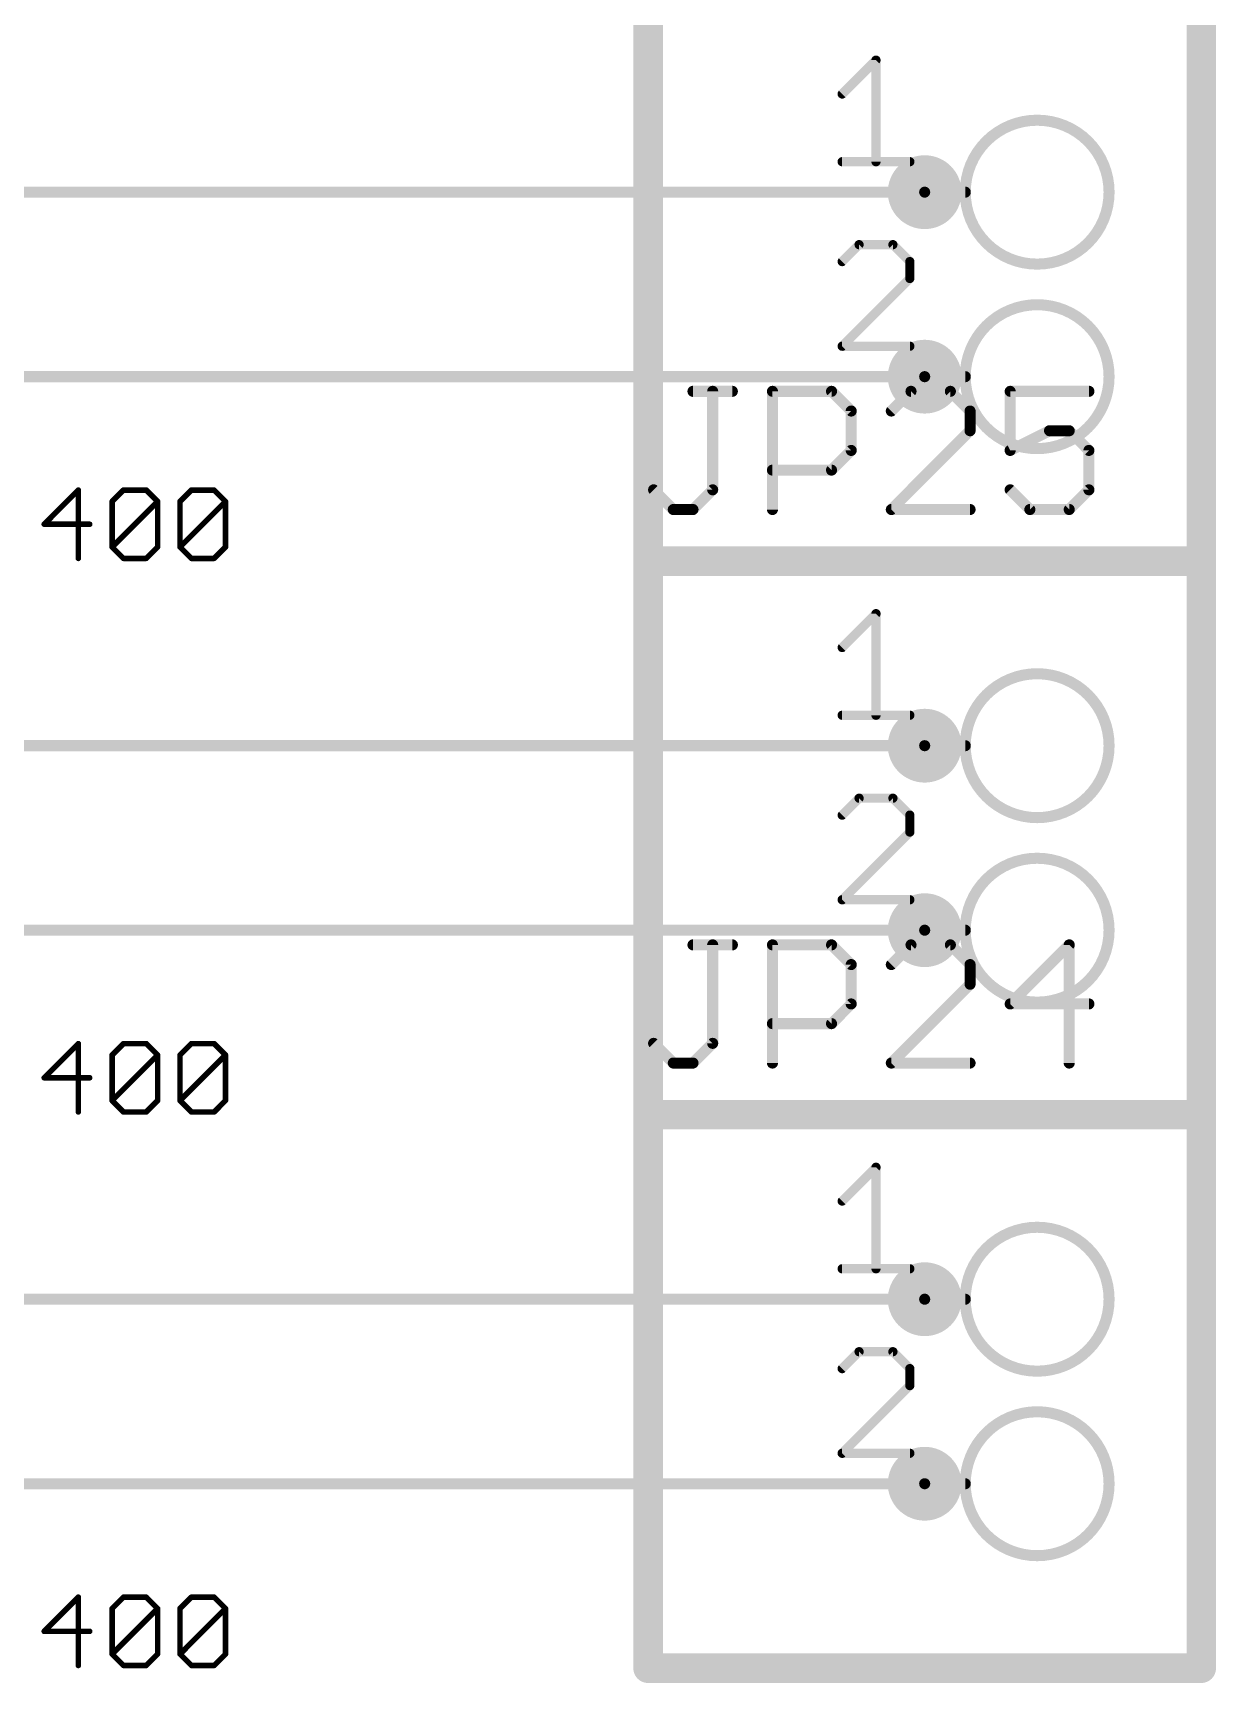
# Model space of a CAD drawing. Extents: x -72 to 265, y -97 to 216.
# Drawn here: x 23.28 to 39.57, y -61.16 to -38.45 of the extents above; entities that cross this region are included whole.
import ezdxf

# ---------------------------------------------------------------- set-up
doc = ezdxf.new("R2010")
doc.units = 0
for name, color, linetype in [('91', 94, 'CONTINUOUS'), ('94', 14, 'CONTINUOUS'), ('95', 251, 'CONTINUOUS'), ('96', 251, 'CONTINUOUS')]:
    doc.layers.add(name, color=color, linetype=linetype)

msp = doc.modelspace()

# ---------------------------------------------------------------- linework, layer by layer
at = {"layer": '91'}
for points, const_width in [([(35.56, -40.894, 1), (35.56, -40.386, 1), (35.56, -40.894)], 0.508), ([(35.56, -40.6781, 1), (35.56, -40.6019)], 0.0762), ([(35.56, -43.434, 1), (35.56, -42.926, 1), (35.56, -43.434)], 0.508), ([(35.56, -43.2181, 1), (35.56, -43.1419)], 0.0762), ([(35.56, -48.514, 1), (35.56, -48.006, 1), (35.56, -48.514)], 0.508), ([(35.56, -48.2981, 1), (35.56, -48.2219)], 0.0762), ([(35.56, -51.054, 1), (35.56, -50.546, 1), (35.56, -51.054)], 0.508), ([(35.56, -50.8381, 1), (35.56, -50.7619)], 0.0762), ([(35.56, -56.134, 1), (35.56, -55.626, 1), (35.56, -56.134)], 0.508), ([(35.56, -55.9181, 1), (35.56, -55.8419)], 0.0762), ([(35.56, -58.674, 1), (35.56, -58.166, 1), (35.56, -58.674)], 0.508), ([(35.56, -58.4581, 1), (35.56, -58.3819)], 0.0762)]:
    msp.add_lwpolyline(points, format="xyb", dxfattribs=dict(at, const_width=const_width))
at = {"layer": '91', "const_width": 0.1524}
for points in [[(35.56, -40.64), (22.86, -40.64)], [(35.56, -43.18), (22.86, -43.18)], [(35.56, -48.26), (22.86, -48.26)], [(35.56, -50.8), (22.86, -50.8)], [(35.56, -55.88), (22.86, -55.88)], [(35.56, -58.42), (22.86, -58.42)]]:
    msp.add_lwpolyline(points, dxfattribs=at)
at = {"layer": '94'}
for points, const_width in [([(31.75, -38.1), (31.75, -45.72)], 0.4064), ([(39.37, -45.72), (39.37, -38.1)], 0.4064), ([(35.56, -40.64), (36.1188, -40.64)], 0.1524), ([(35.56, -43.18), (36.1188, -43.18)], 0.1524), ([(39.37, -45.72), (31.75, -45.72)], 0.4064), ([(31.75, -45.72), (31.75, -53.34)], 0.4064), ([(31.75, -45.72), (39.37, -45.72)], 0.4064), ([(39.37, -53.34), (39.37, -45.72)], 0.4064), ([(35.56, -48.26), (36.1188, -48.26)], 0.1524), ([(35.56, -50.8), (36.1188, -50.8)], 0.1524), ([(39.37, -53.34), (31.75, -53.34)], 0.4064), ([(31.75, -53.34), (31.75, -60.96)], 0.4064), ([(31.75, -53.34), (39.37, -53.34)], 0.4064), ([(39.37, -60.96), (39.37, -53.34)], 0.4064), ([(35.56, -55.88), (36.1188, -55.88)], 0.1524), ([(35.56, -58.42), (36.1188, -58.42)], 0.1524), ([(31.75, -60.96), (39.37, -60.96)], 0.4064)]:
    msp.add_lwpolyline(points, dxfattribs=dict(at, const_width=const_width))
for points, const_width in [([(37.1094, -41.6306, 1), (37.1094, -39.6494, 1), (37.1094, -41.6306)], 0.1524), ([(35.56, -40.6019, 1), (35.56, -40.6781)], 0.0762), ([(36.1188, -40.6781, 1), (36.1188, -40.6019)], 0.0762), ([(37.1094, -44.1706, 1), (37.1094, -42.1894, 1), (37.1094, -44.1706)], 0.1524), ([(35.56, -43.1419, 1), (35.56, -43.2181)], 0.0762), ([(36.1188, -43.2181, 1), (36.1188, -43.1419)], 0.0762), ([(31.75, -45.6184, 1), (31.75, -45.8216)], 0.2032), ([(31.8516, -45.72, 1), (31.6484, -45.72)], 0.2032), ([(31.75, -45.6184, 1), (31.75, -45.8216)], 0.2032), ([(31.6484, -45.72, 1), (31.8516, -45.72)], 0.2032), ([(39.4716, -45.72, 1), (39.2684, -45.72)], 0.2032), ([(39.2684, -45.72, 1), (39.4716, -45.72)], 0.2032), ([(39.37, -45.8216, 1), (39.37, -45.6184)], 0.2032), ([(39.37, -45.8216, 1), (39.37, -45.6184)], 0.2032), ([(37.1094, -49.2506, 1), (37.1094, -47.2694, 1), (37.1094, -49.2506)], 0.1524), ([(35.56, -48.2219, 1), (35.56, -48.2981)], 0.0762), ([(36.1188, -48.2981, 1), (36.1188, -48.2219)], 0.0762), ([(37.1094, -51.7906, 1), (37.1094, -49.8094, 1), (37.1094, -51.7906)], 0.1524), ([(35.56, -50.7619, 1), (35.56, -50.8381)], 0.0762), ([(36.1188, -50.8381, 1), (36.1188, -50.7619)], 0.0762), ([(31.75, -53.2384, 1), (31.75, -53.4416)], 0.2032), ([(31.8516, -53.34, 1), (31.6484, -53.34)], 0.2032), ([(31.75, -53.2384, 1), (31.75, -53.4416)], 0.2032), ([(39.4716, -53.34, 1), (39.2684, -53.34)], 0.2032), ([(39.37, -53.4416, 1), (39.37, -53.2384)], 0.2032), ([(39.37, -53.4416, 1), (39.37, -53.2384)], 0.2032), ([(31.6484, -53.34, 1), (31.8516, -53.34)], 0.2032), ([(39.2684, -53.34, 1), (39.4716, -53.34)], 0.2032), ([(37.1094, -56.8706, 1), (37.1094, -54.8894, 1), (37.1094, -56.8706)], 0.1524), ([(35.56, -55.8419, 1), (35.56, -55.9181)], 0.0762), ([(36.1188, -55.9181, 1), (36.1188, -55.8419)], 0.0762), ([(37.1094, -59.4106, 1), (37.1094, -57.4294, 1), (37.1094, -59.4106)], 0.1524), ([(35.56, -58.3819, 1), (35.56, -58.4581)], 0.0762), ([(36.1188, -58.4581, 1), (36.1188, -58.3819)], 0.0762), ([(31.75, -60.8584, 1), (31.75, -61.0616)], 0.2032), ([(31.6484, -60.96, 1), (31.8516, -60.96)], 0.2032), ([(39.2684, -60.96, 1), (39.4716, -60.96)], 0.2032), ([(39.37, -61.0616, 1), (39.37, -60.8584)], 0.2032)]:
    msp.add_lwpolyline(points, format="xyb", dxfattribs=dict(at, const_width=const_width))
at = {"layer": '95'}
for points, const_width in [([(34.4234, -39.2888), (34.8895, -38.8227)], 0.127), ([(34.8895, -38.8227), (34.8895, -40.2209)], 0.127), ([(34.4234, -40.2209), (35.3556, -40.2209)], 0.127), ([(34.6565, -41.3627), (34.4234, -41.5957)], 0.127), ([(35.1225, -41.3627), (34.6565, -41.3627)], 0.127), ([(35.3556, -41.5957), (35.1225, -41.3627)], 0.127), ([(35.3556, -41.8288), (35.3556, -41.5957)], 0.127), ([(34.4234, -42.7609), (35.3556, -41.8288)], 0.127), ([(35.3556, -42.7609), (34.4234, -42.7609)], 0.127), ([(32.3685, -43.3818), (32.9109, -43.3818)], 0.1524), ([(32.6397, -44.7376), (32.6397, -43.3818)], 0.1524), ([(33.4634, -45.0088), (33.4634, -43.3818)], 0.1524), ([(33.4634, -43.3818), (34.2769, -43.3818)], 0.1524), ([(34.2769, -43.3818), (34.548, -43.653)], 0.1524), ([(35.3717, -43.3818), (35.1005, -43.653)], 0.1524), ([(35.914, -43.3818), (35.3717, -43.3818)], 0.1524), ([(36.1852, -43.653), (35.914, -43.3818)], 0.1524), ([(37.8223, -43.3818), (36.7377, -43.3818)], 0.1524), ([(36.7377, -43.3818), (36.7377, -44.1953)], 0.1524), ([(34.548, -43.653), (34.548, -44.1953)], 0.1524), ([(36.1852, -43.9241), (36.1852, -43.653)], 0.1524), ([(35.1005, -45.0088), (36.1852, -43.9241)], 0.1524), ([(36.7377, -44.1953), (37.28, -43.9241)], 0.1524), ([(37.28, -43.9241), (37.5512, -43.9241)], 0.1524), ([(37.5512, -43.9241), (37.8223, -44.1953)], 0.1524), ([(34.548, -44.1953), (34.2769, -44.4665)], 0.1524), ([(37.8223, -44.1953), (37.8223, -44.7376)], 0.1524), ([(34.2769, -44.4665), (33.4634, -44.4665)], 0.1524), ([(31.8262, -44.7376), (32.0974, -45.0088)], 0.1524), ([(32.3685, -45.0088), (32.6397, -44.7376)], 0.1524), ([(37.0088, -45.0088), (36.7377, -44.7376)], 0.1524), ([(37.8223, -44.7376), (37.5512, -45.0088)], 0.1524), ([(32.0974, -45.0088), (32.3685, -45.0088)], 0.1524), ([(36.1852, -45.0088), (35.1005, -45.0088)], 0.1524), ([(37.5512, -45.0088), (37.0088, -45.0088)], 0.1524), ([(34.4234, -46.9088), (34.8895, -46.4427)], 0.127), ([(34.8895, -46.4427), (34.8895, -47.8409)], 0.127), ([(34.4234, -47.8409), (35.3556, -47.8409)], 0.127), ([(34.6565, -48.9827), (34.4234, -49.2157)], 0.127), ([(35.1225, -48.9827), (34.6565, -48.9827)], 0.127), ([(35.3556, -49.2157), (35.1225, -48.9827)], 0.127), ([(35.3556, -49.4488), (35.3556, -49.2157)], 0.127), ([(34.4234, -50.3809), (35.3556, -49.4488)], 0.127), ([(35.3556, -50.3809), (34.4234, -50.3809)], 0.127), ([(32.3685, -51.0018), (32.9109, -51.0018)], 0.1524), ([(32.6397, -52.3576), (32.6397, -51.0018)], 0.1524), ([(33.4634, -52.6288), (33.4634, -51.0018)], 0.1524), ([(33.4634, -51.0018), (34.2769, -51.0018)], 0.1524), ([(34.2769, -51.0018), (34.548, -51.273)], 0.1524), ([(35.3717, -51.0018), (35.1005, -51.273)], 0.1524), ([(35.914, -51.0018), (35.3717, -51.0018)], 0.1524), ([(36.1852, -51.273), (35.914, -51.0018)], 0.1524), ([(37.5512, -51.0018), (36.7377, -51.8153)], 0.1524), ([(37.5512, -52.6288), (37.5512, -51.0018)], 0.1524), ([(34.548, -51.273), (34.548, -51.8153)], 0.1524), ([(36.1852, -51.5441), (36.1852, -51.273)], 0.1524), ([(35.1005, -52.6288), (36.1852, -51.5441)], 0.1524), ([(34.548, -51.8153), (34.2769, -52.0865)], 0.1524), ([(36.7377, -51.8153), (37.8223, -51.8153)], 0.1524), ([(34.2769, -52.0865), (33.4634, -52.0865)], 0.1524), ([(31.8262, -52.3576), (32.0974, -52.6288)], 0.1524), ([(32.3685, -52.6288), (32.6397, -52.3576)], 0.1524), ([(32.0974, -52.6288), (32.3685, -52.6288)], 0.1524), ([(36.1852, -52.6288), (35.1005, -52.6288)], 0.1524), ([(34.4234, -54.5288), (34.8895, -54.0627)], 0.127), ([(34.8895, -54.0627), (34.8895, -55.4609)], 0.127), ([(34.4234, -55.4609), (35.3556, -55.4609)], 0.127), ([(34.6565, -56.6027), (34.4234, -56.8357)], 0.127), ([(35.1225, -56.6027), (34.6565, -56.6027)], 0.127), ([(35.3556, -56.8357), (35.1225, -56.6027)], 0.127), ([(35.3556, -57.0688), (35.3556, -56.8357)], 0.127), ([(34.4234, -58.0009), (35.3556, -57.0688)], 0.127), ([(35.3556, -58.0009), (34.4234, -58.0009)], 0.127)]:
    msp.add_lwpolyline(points, dxfattribs=dict(at, const_width=const_width))
for points, const_width in [([(34.9212, -38.8227, 1), (34.8577, -38.8227)], 0.0635), ([(34.9119, -38.8452, 1), (34.867, -38.8003)], 0.0635), ([(34.401, -39.2663, 1), (34.4459, -39.3112)], 0.0635), ([(34.4234, -40.1891, 1), (34.4234, -40.2527)], 0.0635), ([(34.8577, -40.2209, 1), (34.9212, -40.2209)], 0.0635), ([(35.3556, -40.2527, 1), (35.3556, -40.1891)], 0.0635), ([(34.6565, -41.331, 1), (34.6565, -41.3945)], 0.0635), ([(34.6789, -41.3852, 1), (34.634, -41.3403)], 0.0635), ([(35.145, -41.3403, 1), (35.1001, -41.3852)], 0.0635), ([(35.1225, -41.3945, 1), (35.1225, -41.331)], 0.0635), ([(34.401, -41.5733, 1), (34.4459, -41.6182)], 0.0635), ([(35.3873, -41.5957, 1), (35.3238, -41.5957)], 0.0635), ([(35.3331, -41.6182, 1), (35.378, -41.5733)], 0.0635), ([(35.378, -41.8512, 1), (35.3331, -41.8063)], 0.0635), ([(35.3238, -41.8288, 1), (35.3873, -41.8288)], 0.0635), ([(34.4234, -42.7291, 1), (34.4234, -42.7927)], 0.0635), ([(35.3556, -42.7927, 1), (35.3556, -42.7291)], 0.0635), ([(34.401, -42.7384, 1), (34.4459, -42.7834)], 0.0635), ([(32.3685, -43.3437, 1), (32.3685, -43.4199)], 0.0762), ([(32.6778, -43.3818, 1), (32.6016, -43.3818)], 0.0762), ([(32.9109, -43.4199, 1), (32.9109, -43.3437)], 0.0762), ([(33.5015, -43.3818, 1), (33.4253, -43.3818)], 0.0762), ([(33.4634, -43.3437, 1), (33.4634, -43.4199)], 0.0762), ([(34.3038, -43.3549, 1), (34.2499, -43.4088)], 0.0762), ([(34.2769, -43.4199, 1), (34.2769, -43.3437)], 0.0762), ([(35.3717, -43.3437, 1), (35.3717, -43.4199)], 0.0762), ([(35.3986, -43.4088, 1), (35.3447, -43.3549)], 0.0762), ([(35.9409, -43.3549, 1), (35.8871, -43.4088)], 0.0762), ([(35.914, -43.4199, 1), (35.914, -43.3437)], 0.0762), ([(36.7377, -43.3437, 1), (36.7377, -43.4199)], 0.0762), ([(36.7758, -43.3818, 1), (36.6996, -43.3818)], 0.0762), ([(37.8223, -43.4199, 1), (37.8223, -43.3437)], 0.0762), ([(34.5861, -43.653, 1), (34.5099, -43.653)], 0.0762), ([(34.5211, -43.6799, 1), (34.575, -43.626)], 0.0762), ([(35.0736, -43.626, 1), (35.1275, -43.6799)], 0.0762), ([(36.2233, -43.653, 1), (36.1471, -43.653)], 0.0762), ([(36.1582, -43.6799, 1), (36.2121, -43.626)], 0.0762), ([(36.1471, -43.9241, 1), (36.2233, -43.9241)], 0.0762), ([(36.2121, -43.9511, 1), (36.1582, -43.8972)], 0.0762), ([(37.28, -43.886, 1), (37.28, -43.9622)], 0.0762), ([(37.297, -43.9582, 1), (37.263, -43.8901)], 0.0762), ([(37.5781, -43.8972, 1), (37.5242, -43.9511)], 0.0762), ([(37.5512, -43.9622, 1), (37.5512, -43.886)], 0.0762), ([(34.5099, -44.1953, 1), (34.5861, -44.1953)], 0.0762), ([(34.575, -44.2222, 1), (34.5211, -44.1684)], 0.0762), ([(36.7206, -44.1612, 1), (36.7547, -44.2294)], 0.0762), ([(36.6996, -44.1953, 1), (36.7758, -44.1953)], 0.0762), ([(37.8604, -44.1953, 1), (37.7842, -44.1953)], 0.0762), ([(37.7954, -44.2222, 1), (37.8493, -44.1684)], 0.0762), ([(33.4634, -44.4284, 1), (33.4634, -44.5046)], 0.0762), ([(34.2499, -44.4395, 1), (34.3038, -44.4934)], 0.0762), ([(34.2769, -44.5046, 1), (34.2769, -44.4284)], 0.0762), ([(31.8531, -44.7107, 1), (31.7993, -44.7646)], 0.0762), ([(32.6016, -44.7376, 1), (32.6778, -44.7376)], 0.0762), ([(32.6666, -44.7646, 1), (32.6128, -44.7107)], 0.0762), ([(36.7646, -44.7107, 1), (36.7107, -44.7646)], 0.0762), ([(37.7842, -44.7376, 1), (37.8604, -44.7376)], 0.0762), ([(37.8493, -44.7646, 1), (37.7954, -44.7107)], 0.0762), ([(32.0974, -44.9707, 1), (32.0974, -45.0469)], 0.0762), ([(32.0704, -45.0357, 1), (32.1243, -44.9819)], 0.0762), ([(32.3416, -44.9819, 1), (32.3955, -45.0357)], 0.0762), ([(32.3685, -45.0469, 1), (32.3685, -44.9707)], 0.0762), ([(33.4253, -45.0088, 1), (33.5015, -45.0088)], 0.0762), ([(35.1005, -44.9707, 1), (35.1005, -45.0469)], 0.0762), ([(35.0736, -44.9819, 1), (35.1275, -45.0357)], 0.0762), ([(36.1852, -45.0469, 1), (36.1852, -44.9707)], 0.0762), ([(37.0088, -44.9707, 1), (37.0088, -45.0469)], 0.0762), ([(36.9819, -45.0357, 1), (37.0358, -44.9819)], 0.0762), ([(37.5242, -44.9819, 1), (37.5781, -45.0357)], 0.0762), ([(37.5512, -45.0469, 1), (37.5512, -44.9707)], 0.0762), ([(34.9212, -46.4427, 1), (34.8577, -46.4427)], 0.0635), ([(34.9119, -46.4652, 1), (34.867, -46.4203)], 0.0635), ([(34.401, -46.8863, 1), (34.4459, -46.9312)], 0.0635), ([(34.4234, -47.8092, 1), (34.4234, -47.8727)], 0.0635), ([(34.8577, -47.8409, 1), (34.9212, -47.8409)], 0.0635), ([(35.3556, -47.8727, 1), (35.3556, -47.8092)], 0.0635), ([(34.6565, -48.951, 1), (34.6565, -49.0145)], 0.0635), ([(34.6789, -49.0052, 1), (34.634, -48.9603)], 0.0635), ([(35.145, -48.9603, 1), (35.1001, -49.0052)], 0.0635), ([(35.1225, -49.0145, 1), (35.1225, -48.951)], 0.0635), ([(34.401, -49.1933, 1), (34.4459, -49.2382)], 0.0635), ([(35.3873, -49.2157, 1), (35.3238, -49.2157)], 0.0635), ([(35.3331, -49.2382, 1), (35.378, -49.1933)], 0.0635), ([(35.3238, -49.4488, 1), (35.3873, -49.4488)], 0.0635), ([(35.378, -49.4712, 1), (35.3331, -49.4263)], 0.0635), ([(34.4234, -50.3492, 1), (34.4234, -50.4127)], 0.0635), ([(34.401, -50.3584, 1), (34.4459, -50.4034)], 0.0635), ([(35.3556, -50.4127, 1), (35.3556, -50.3492)], 0.0635), ([(32.3685, -50.9637, 1), (32.3685, -51.0399)], 0.0762), ([(32.6778, -51.0018, 1), (32.6016, -51.0018)], 0.0762), ([(32.9109, -51.0399, 1), (32.9109, -50.9637)], 0.0762), ([(33.5015, -51.0018, 1), (33.4253, -51.0018)], 0.0762), ([(33.4634, -50.9637, 1), (33.4634, -51.0399)], 0.0762), ([(34.3038, -50.9749, 1), (34.2499, -51.0288)], 0.0762), ([(34.2769, -51.0399, 1), (34.2769, -50.9637)], 0.0762), ([(35.3717, -50.9637, 1), (35.3717, -51.0399)], 0.0762), ([(35.3986, -51.0288, 1), (35.3447, -50.9749)], 0.0762), ([(35.9409, -50.9749, 1), (35.8871, -51.0288)], 0.0762), ([(35.914, -51.0399, 1), (35.914, -50.9637)], 0.0762), ([(37.5893, -51.0018, 1), (37.5131, -51.0018)], 0.0762), ([(37.5781, -51.0288, 1), (37.5242, -50.9749)], 0.0762), ([(34.5861, -51.273, 1), (34.5099, -51.273)], 0.0762), ([(34.5211, -51.2999, 1), (34.575, -51.246)], 0.0762), ([(35.0736, -51.246, 1), (35.1275, -51.2999)], 0.0762), ([(36.2233, -51.273, 1), (36.1471, -51.273)], 0.0762), ([(36.1582, -51.2999, 1), (36.2121, -51.246)], 0.0762), ([(36.1471, -51.5441, 1), (36.2233, -51.5441)], 0.0762), ([(36.2121, -51.5711, 1), (36.1582, -51.5172)], 0.0762), ([(34.5099, -51.8153, 1), (34.5861, -51.8153)], 0.0762), ([(34.575, -51.8422, 1), (34.5211, -51.7884)], 0.0762), ([(36.7377, -51.7772, 1), (36.7377, -51.8534)], 0.0762), ([(36.7107, -51.7884, 1), (36.7646, -51.8422)], 0.0762), ([(37.8223, -51.8534, 1), (37.8223, -51.7772)], 0.0762), ([(33.4634, -52.0484, 1), (33.4634, -52.1246)], 0.0762), ([(34.2769, -52.1246, 1), (34.2769, -52.0484)], 0.0762), ([(34.2499, -52.0595, 1), (34.3038, -52.1134)], 0.0762), ([(31.8531, -52.3307, 1), (31.7993, -52.3846)], 0.0762), ([(32.6016, -52.3576, 1), (32.6778, -52.3576)], 0.0762), ([(32.6666, -52.3846, 1), (32.6128, -52.3307)], 0.0762), ([(32.0974, -52.5907, 1), (32.0974, -52.6669)], 0.0762), ([(32.0704, -52.6557, 1), (32.1243, -52.6019)], 0.0762), ([(32.3416, -52.6019, 1), (32.3955, -52.6557)], 0.0762), ([(32.3685, -52.6669, 1), (32.3685, -52.5907)], 0.0762), ([(33.4253, -52.6288, 1), (33.5015, -52.6288)], 0.0762), ([(35.1005, -52.5907, 1), (35.1005, -52.6669)], 0.0762), ([(35.0736, -52.6019, 1), (35.1275, -52.6557)], 0.0762), ([(36.1852, -52.6669, 1), (36.1852, -52.5907)], 0.0762), ([(37.5131, -52.6288, 1), (37.5893, -52.6288)], 0.0762), ([(34.9212, -54.0627, 1), (34.8577, -54.0627)], 0.0635), ([(34.9119, -54.0852, 1), (34.867, -54.0403)], 0.0635), ([(34.401, -54.5063, 1), (34.4459, -54.5512)], 0.0635), ([(34.4234, -55.4291, 1), (34.4234, -55.4927)], 0.0635), ([(35.3556, -55.4927, 1), (35.3556, -55.4291)], 0.0635), ([(34.8577, -55.4609, 1), (34.9212, -55.4609)], 0.0635), ([(34.6565, -56.571, 1), (34.6565, -56.6345)], 0.0635), ([(34.6789, -56.6252, 1), (34.634, -56.5803)], 0.0635), ([(35.145, -56.5803, 1), (35.1001, -56.6252)], 0.0635), ([(35.1225, -56.6345, 1), (35.1225, -56.571)], 0.0635), ([(34.401, -56.8133, 1), (34.4459, -56.8582)], 0.0635), ([(35.3873, -56.8357, 1), (35.3238, -56.8357)], 0.0635), ([(35.3331, -56.8582, 1), (35.378, -56.8133)], 0.0635), ([(35.378, -57.0912, 1), (35.3331, -57.0463)], 0.0635), ([(35.3238, -57.0688, 1), (35.3873, -57.0688)], 0.0635), ([(34.4234, -57.9691, 1), (34.4234, -58.0327)], 0.0635), ([(34.401, -57.9784, 1), (34.4459, -58.0234)], 0.0635), ([(35.3556, -58.0327, 1), (35.3556, -57.9691)], 0.0635)]:
    msp.add_lwpolyline(points, format="xyb", dxfattribs=dict(at, const_width=const_width))
at = {"layer": '96', "const_width": 0.0762}
for points in [[(23.9015, -44.7413), (23.4312, -45.2116)], [(23.9015, -45.6819), (23.9015, -44.7413)], [(24.3667, -44.8981), (24.5235, -44.7413)], [(24.5235, -44.7413), (24.837, -44.7413)], [(24.837, -44.7413), (24.9938, -44.8981)], [(25.3023, -44.8981), (25.459, -44.7413)], [(25.459, -44.7413), (25.7726, -44.7413)], [(25.7726, -44.7413), (25.9293, -44.8981)], [(24.3667, -45.5251), (24.3667, -44.8981)], [(24.3667, -45.5251), (24.9938, -44.8981)], [(24.9938, -44.8981), (24.9938, -45.5251)], [(25.3023, -45.5251), (25.3023, -44.8981)], [(25.3023, -45.5251), (25.9293, -44.8981)], [(25.9293, -44.8981), (25.9293, -45.5251)], [(23.4312, -45.2116), (24.0583, -45.2116)], [(24.5235, -45.6819), (24.3667, -45.5251)], [(24.837, -45.6819), (24.5235, -45.6819)], [(24.9938, -45.5251), (24.837, -45.6819)], [(25.459, -45.6819), (25.3023, -45.5251)], [(25.7726, -45.6819), (25.459, -45.6819)], [(25.9293, -45.5251), (25.7726, -45.6819)], [(23.9015, -52.3613), (23.4312, -52.8316)], [(23.9015, -53.3019), (23.9015, -52.3613)], [(24.3667, -52.5181), (24.5235, -52.3613)], [(24.5235, -52.3613), (24.837, -52.3613)], [(24.837, -52.3613), (24.9938, -52.5181)], [(25.3023, -52.5181), (25.459, -52.3613)], [(25.459, -52.3613), (25.7726, -52.3613)], [(25.7726, -52.3613), (25.9293, -52.5181)], [(24.3667, -53.1451), (24.3667, -52.5181)], [(24.3667, -53.1451), (24.9938, -52.5181)], [(24.9938, -52.5181), (24.9938, -53.1451)], [(25.3023, -53.1451), (25.3023, -52.5181)], [(25.3023, -53.1451), (25.9293, -52.5181)], [(25.9293, -52.5181), (25.9293, -53.1451)], [(23.4312, -52.8316), (24.0583, -52.8316)], [(24.5235, -53.3019), (24.3667, -53.1451)], [(24.9938, -53.1451), (24.837, -53.3019)], [(25.459, -53.3019), (25.3023, -53.1451)], [(25.9293, -53.1451), (25.7726, -53.3019)], [(24.837, -53.3019), (24.5235, -53.3019)], [(25.7726, -53.3019), (25.459, -53.3019)], [(23.9015, -59.9813), (23.4312, -60.4516)], [(23.9015, -60.9219), (23.9015, -59.9813)], [(24.3667, -60.1381), (24.5235, -59.9813)], [(24.5235, -59.9813), (24.837, -59.9813)], [(24.837, -59.9813), (24.9938, -60.1381)], [(25.3023, -60.1381), (25.459, -59.9813)], [(25.459, -59.9813), (25.7726, -59.9813)], [(25.7726, -59.9813), (25.9293, -60.1381)], [(24.3667, -60.7651), (24.3667, -60.1381)], [(24.3667, -60.7651), (24.9938, -60.1381)], [(24.9938, -60.1381), (24.9938, -60.7651)], [(25.3023, -60.7651), (25.3023, -60.1381)], [(25.3023, -60.7651), (25.9293, -60.1381)], [(25.9293, -60.1381), (25.9293, -60.7651)], [(23.4312, -60.4516), (24.0583, -60.4516)], [(24.5235, -60.9219), (24.3667, -60.7651)], [(24.9938, -60.7651), (24.837, -60.9219)], [(25.459, -60.9219), (25.3023, -60.7651)], [(25.9293, -60.7651), (25.7726, -60.9219)], [(24.837, -60.9219), (24.5235, -60.9219)], [(25.7726, -60.9219), (25.459, -60.9219)]]:
    msp.add_lwpolyline(points, dxfattribs=at)
at = {"layer": '96', "const_width": 0.0381}
for points in [[(23.9206, -44.7413, 1), (23.8825, -44.7413)], [(23.915, -44.7548, 1), (23.888, -44.7278)], [(24.5235, -44.7222, 1), (24.5235, -44.7603)], [(24.537, -44.7548, 1), (24.51, -44.7278)], [(24.8505, -44.7278, 1), (24.8236, -44.7548)], [(24.837, -44.7603, 1), (24.837, -44.7222)], [(25.459, -44.7222, 1), (25.459, -44.7603)], [(25.4725, -44.7548, 1), (25.4455, -44.7278)], [(25.786, -44.7278, 1), (25.7591, -44.7548)], [(25.7726, -44.7603, 1), (25.7726, -44.7222)], [(24.3858, -44.8981, 1), (24.3477, -44.8981)], [(24.3533, -44.8846, 1), (24.3802, -44.9115)], [(25.0129, -44.8981, 1), (24.9748, -44.8981)], [(25.0073, -44.9115, 1), (24.9803, -44.8846)], [(24.9803, -44.9115, 1), (25.0073, -44.8846)], [(25.3213, -44.8981, 1), (25.2832, -44.8981)], [(25.2888, -44.8846, 1), (25.3157, -44.9115)], [(25.9484, -44.8981, 1), (25.9103, -44.8981)], [(25.9428, -44.9115, 1), (25.9158, -44.8846)], [(25.9158, -44.9115, 1), (25.9428, -44.8846)], [(23.4312, -45.1926, 1), (23.4312, -45.2307)], [(23.4177, -45.1981, 1), (23.4447, -45.2251)], [(24.0583, -45.2307, 1), (24.0583, -45.1926)], [(24.3477, -45.5251, 1), (24.3858, -45.5251)], [(24.3802, -45.5117, 1), (24.3533, -45.5386)], [(24.3533, -45.5117, 1), (24.3802, -45.5386)], [(24.5235, -45.6628, 1), (24.5235, -45.7009)], [(24.51, -45.6954, 1), (24.537, -45.6684)], [(24.8236, -45.6684, 1), (24.8505, -45.6954)], [(24.837, -45.7009, 1), (24.837, -45.6628)], [(24.9748, -45.5251, 1), (25.0129, -45.5251)], [(25.0073, -45.5386, 1), (24.9803, -45.5117)], [(25.3157, -45.5117, 1), (25.2888, -45.5386)], [(25.2888, -45.5117, 1), (25.3157, -45.5386)], [(25.2832, -45.5251, 1), (25.3213, -45.5251)], [(25.459, -45.6628, 1), (25.459, -45.7009)], [(25.4455, -45.6954, 1), (25.4725, -45.6684)], [(25.7591, -45.6684, 1), (25.786, -45.6954)], [(25.7726, -45.7009, 1), (25.7726, -45.6628)], [(25.9103, -45.5251, 1), (25.9484, -45.5251)], [(25.9428, -45.5386, 1), (25.9158, -45.5117)], [(23.8825, -45.6819, 1), (23.9206, -45.6819)], [(23.9206, -52.3613, 1), (23.8825, -52.3613)], [(23.915, -52.3748, 1), (23.888, -52.3478)], [(24.5235, -52.3422, 1), (24.5235, -52.3803)], [(24.537, -52.3748, 1), (24.51, -52.3478)], [(24.8505, -52.3478, 1), (24.8236, -52.3748)], [(24.837, -52.3803, 1), (24.837, -52.3422)], [(25.459, -52.3422, 1), (25.459, -52.3803)], [(25.4725, -52.3748, 1), (25.4455, -52.3478)], [(25.786, -52.3478, 1), (25.7591, -52.3748)], [(25.7726, -52.3803, 1), (25.7726, -52.3422)], [(24.3858, -52.5181, 1), (24.3477, -52.5181)], [(24.3533, -52.5046, 1), (24.3802, -52.5315)], [(25.0129, -52.5181, 1), (24.9748, -52.5181)], [(25.0073, -52.5315, 1), (24.9803, -52.5046)], [(24.9803, -52.5315, 1), (25.0073, -52.5046)], [(25.3213, -52.5181, 1), (25.2832, -52.5181)], [(25.2888, -52.5046, 1), (25.3157, -52.5315)], [(25.9484, -52.5181, 1), (25.9103, -52.5181)], [(25.9428, -52.5315, 1), (25.9158, -52.5046)], [(25.9158, -52.5315, 1), (25.9428, -52.5046)], [(23.4312, -52.8126, 1), (23.4312, -52.8507)], [(23.4177, -52.8181, 1), (23.4447, -52.8451)], [(24.0583, -52.8507, 1), (24.0583, -52.8126)], [(24.3477, -53.1451, 1), (24.3858, -53.1451)], [(24.3802, -53.1317, 1), (24.3533, -53.1586)], [(24.3533, -53.1317, 1), (24.3802, -53.1586)], [(24.9748, -53.1451, 1), (25.0129, -53.1451)], [(25.0073, -53.1586, 1), (24.9803, -53.1317)], [(25.3157, -53.1317, 1), (25.2888, -53.1586)], [(25.2888, -53.1317, 1), (25.3157, -53.1586)], [(25.2832, -53.1451, 1), (25.3213, -53.1451)], [(25.9103, -53.1451, 1), (25.9484, -53.1451)], [(25.9428, -53.1586, 1), (25.9158, -53.1317)], [(23.8825, -53.3019, 1), (23.9206, -53.3019)], [(24.5235, -53.2829, 1), (24.5235, -53.321)], [(24.51, -53.3154, 1), (24.537, -53.2884)], [(24.8236, -53.2884, 1), (24.8505, -53.3154)], [(24.837, -53.321, 1), (24.837, -53.2829)], [(25.459, -53.2829, 1), (25.459, -53.321)], [(25.4455, -53.3154, 1), (25.4725, -53.2884)], [(25.7591, -53.2884, 1), (25.786, -53.3154)], [(25.7726, -53.321, 1), (25.7726, -53.2829)], [(23.9206, -59.9813, 1), (23.8825, -59.9813)], [(23.915, -59.9948, 1), (23.888, -59.9678)], [(24.5235, -59.9622, 1), (24.5235, -60.0003)], [(24.537, -59.9948, 1), (24.51, -59.9678)], [(24.8505, -59.9678, 1), (24.8236, -59.9948)], [(24.837, -60.0003, 1), (24.837, -59.9622)], [(25.459, -59.9622, 1), (25.459, -60.0003)], [(25.4725, -59.9948, 1), (25.4455, -59.9678)], [(25.786, -59.9678, 1), (25.7591, -59.9948)], [(25.7726, -60.0003, 1), (25.7726, -59.9622)], [(24.3858, -60.1381, 1), (24.3477, -60.1381)], [(24.3533, -60.1246, 1), (24.3802, -60.1515)], [(25.0129, -60.1381, 1), (24.9748, -60.1381)], [(25.0073, -60.1515, 1), (24.9803, -60.1246)], [(24.9803, -60.1515, 1), (25.0073, -60.1246)], [(25.3213, -60.1381, 1), (25.2832, -60.1381)], [(25.2888, -60.1246, 1), (25.3157, -60.1515)], [(25.9484, -60.1381, 1), (25.9103, -60.1381)], [(25.9428, -60.1515, 1), (25.9158, -60.1246)], [(25.9158, -60.1515, 1), (25.9428, -60.1246)], [(23.4312, -60.4326, 1), (23.4312, -60.4707)], [(23.4177, -60.4381, 1), (23.4447, -60.4651)], [(24.0583, -60.4707, 1), (24.0583, -60.4326)], [(24.3477, -60.7651, 1), (24.3858, -60.7651)], [(24.3802, -60.7517, 1), (24.3533, -60.7786)], [(24.3533, -60.7517, 1), (24.3802, -60.7786)], [(24.9748, -60.7651, 1), (25.0129, -60.7651)], [(25.0073, -60.7786, 1), (24.9803, -60.7517)], [(25.3157, -60.7517, 1), (25.2888, -60.7786)], [(25.2888, -60.7517, 1), (25.3157, -60.7786)], [(25.2832, -60.7651, 1), (25.3213, -60.7651)], [(25.9103, -60.7651, 1), (25.9484, -60.7651)], [(25.9428, -60.7786, 1), (25.9158, -60.7517)], [(23.8825, -60.9219, 1), (23.9206, -60.9219)], [(24.5235, -60.9029, 1), (24.5235, -60.941)], [(24.51, -60.9354, 1), (24.537, -60.9084)], [(24.8236, -60.9084, 1), (24.8505, -60.9354)], [(24.837, -60.941, 1), (24.837, -60.9029)], [(25.459, -60.9029, 1), (25.459, -60.941)], [(25.4455, -60.9354, 1), (25.4725, -60.9084)], [(25.7591, -60.9084, 1), (25.786, -60.9354)], [(25.7726, -60.941, 1), (25.7726, -60.9029)]]:
    msp.add_lwpolyline(points, format="xyb", dxfattribs=at)

doc.saveas('drawing.dxf')
